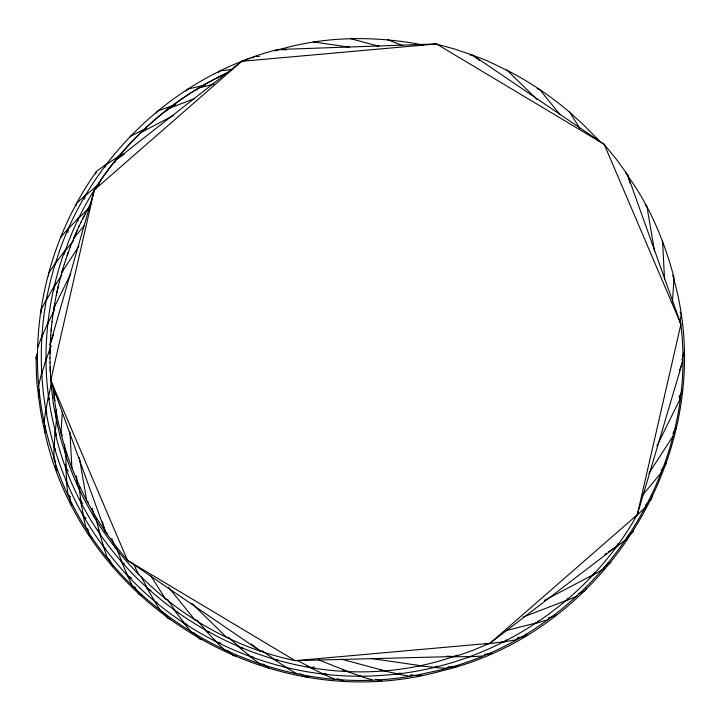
<?xml version="1.0" encoding="UTF-8"?>
<svg xmlns="http://www.w3.org/2000/svg" width="720" height="720" viewBox="0 0 720 720"><rect width="100%" height="100%" fill="white"/><g stroke="black" fill="none" stroke-linecap="round" stroke-linejoin="round"><path stroke-width="1.08" d="M49.968 358.056L50.085 348.876M54.009 444.375L53.901 458.937A0.963 0.963 0 0 0 54.081 459.504C101.808 612.333 272.43 709.515 428.229 672.615C585.351 641.808 700.533 482.787 680.805 323.892L627.498 174.582A0.963 0.963 0 0 0 627.165 174.096L616.014 158.814L603.954 144.18L472.752 55.179A0.963 0.963 0 0 0 472.194 54.981L454.347 48.951L436.14 43.956L277.371 49.536A0.963 0.963 0 0 0 276.804 49.707C174.195 76.599 88.416 158.391 56.664 259.605C23.895 358.722 44.469 473.193 109.71 554.688C173.727 637.164 280.215 683.901 384.255 675.189C488.403 668.025 586.575 605.682 637.353 514.458L682.506 362.142A0.963 0.963 0 0 0 682.524 361.548L681.894 359.397M49.995 353.529L50.238 344.349L50.814 346.518M106.587 164.016L96.624 171.252A0.963 0.963 0 0 0 96.273 171.738C37.62 254.232 20.529 366.084 55.386 461.322M64.602 444.312L64.458 451.035A0.963 0.963 0 0 0 64.629 451.602C96.885 555.993 188.442 638.892 295.515 660.645L455.391 656.496A0.963 0.963 0 0 0 455.958 656.325L473.238 650.214L490.185 643.086L616.77 546.219A0.963 0.963 0 0 0 617.13 545.742L617.886 543.636M666.117 461.394L666.072 463.635A0.963 0.963 0 0 1 665.874 464.193L661.14 470.439M50.868 346.635L50.238 344.484L50.463 339.822M55.071 430.407L54.216 447.183A0.963 0.963 0 0 0 54.378 447.759L55.602 449.631M63.963 254.781C89.685 174.915 151.677 107.883 227.673 72.684M50.454 339.957L50.751 335.304M62.334 412.056L60.957 433.296A0.963 0.963 0 0 0 61.11 433.872C72.999 480.492 96.012 524.223 127.701 560.43L260.01 650.853A0.963 0.963 0 0 0 260.568 651.051L262.809 651.114M73.395 241.047L73.539 238.806A0.963 0.963 0 0 1 73.773 238.23L84.492 225.333M661.59 469.89L661.446 472.131A0.963 0.963 0 0 1 661.23 472.68L642.627 495.09M672.435 302.229L674.028 277.641A0.963 0.963 0 0 0 673.884 277.065C663.975 239.949 648.639 203.319 625.392 172.728M50.742 335.439L51.534 326.268M45.342 425.475L44.802 432.18A0.963 0.963 0 0 0 44.937 432.756C83.133 606.24 271.503 718.992 442.458 670.689C611.334 630.009 722.115 442.08 672.687 275.175M51.102 330.921L52.02 321.768M56.511 419.337L55.242 432.72A0.963 0.963 0 0 0 55.377 433.296C94.842 606.474 290.403 715.482 457.803 655.056M72.729 241.524L64.296 251.982A0.963 0.963 0 0 0 64.08 252.54C43.686 310.752 39.627 375.804 56.511 435.222M52.002 321.903L52.578 317.268M45.666 410.301L44.145 422.532A0.963 0.963 0 0 0 44.253 423.108M67.815 232.461L68.238 229.131A0.963 0.963 0 0 1 68.49 228.591L79.965 216.324M52.56 317.403L53.874 308.295A0.963 0.963 0 0 1 53.982 307.71L55.035 305.739M56.475 409.257L55.548 415.908A0.963 0.963 0 0 0 55.656 416.493C58.509 428.895 60.543 441.927 65.907 453.438M652.05 495.288L651.582 498.618A0.963 0.963 0 0 1 651.33 499.149L645.885 504.801M53.172 312.912L53.856 308.43A0.963 0.963 0 0 1 53.946 307.836L70.812 273.699M54.63 303.831L53.856 308.43L54.234 310.635M48.636 394.326L45.828 410.895A0.963 0.963 0 0 0 45.918 411.48L46.917 413.487M77.958 220.941L78.336 218.727A0.963 0.963 0 0 1 78.606 218.205L89.01 208.017M54.603 303.957L55.44 299.367M55.152 392.373L54.144 397.89A0.963 0.963 0 0 0 54.225 398.475C56.358 410.949 57.564 424.053 62.307 435.762M646.407 504.306L646.002 506.511A0.963 0.963 0 0 1 645.723 507.033L634.365 517.851M679.77 322.533L681.183 314.82A0.963 0.963 0 0 0 681.111 314.235L680.139 312.21M55.422 299.502L58.275 286.074M39.321 389.403L38.223 394.893A0.963 0.963 0 0 0 38.295 395.478L41.067 414.207L44.937 432.756M75.978 205.974L76.419 203.778A0.963 0.963 0 0 1 76.707 203.256L87.408 193.383M56.295 295.047L59.355 281.673M51.588 382.401L48.537 396.639A0.963 0.963 0 0 0 48.6 397.233L49.509 399.285M42.174 371.088L38.7 385.227A0.963 0.963 0 0 0 38.745 385.821M84.393 199.224L85.194 195.966A0.963 0.963 0 0 1 85.5 195.453L99.189 183.888M59.319 281.799L60.489 277.281M633.681 529.506L633.114 531.675A0.963 0.963 0 0 1 632.799 532.17L627.606 536.436M60.462 277.407L62.964 268.56M50.238 344.484A0.963 0.963 0 0 1 50.265 343.863L94.302 190.143A0.963 0.963 0 0 1 94.608 189.639L241.479 61.515A0.963 0.963 0 0 1 242.019 61.281L436.14 43.956A0.963 0.963 0 0 1 436.725 44.091L603.954 144.18A0.963 0.963 0 0 1 604.341 144.63L680.805 323.892A0.963 0.963 0 0 1 680.859 324.486L637.353 514.458A0.963 0.963 0 0 1 637.047 514.971L490.185 643.086A0.963 0.963 0 0 1 489.636 643.32L295.515 660.645A0.963 0.963 0 0 1 294.93 660.519L127.701 560.43A0.963 0.963 0 0 1 127.314 559.98L50.85 380.709A0.963 0.963 0 0 1 50.796 380.124L94.302 190.143C126.351 139.068 173.466 97.623 228.249 72.423M46.449 357.741L41.733 373.869A0.963 0.963 0 0 0 41.751 374.463M95.805 188.964L96.435 186.813A0.963 0.963 0 0 1 96.768 186.318L99.423 184.266M64.287 264.231L61.659 273.042A0.963 0.963 0 0 1 61.812 272.466L78.894 246.168M627.309 536.715L626.652 538.857A0.963 0.963 0 0 1 626.31 539.343L613.773 548.757M682.308 357.93L683.955 352.584A0.963 0.963 0 0 0 683.946 351.99M64.251 264.357L65.682 259.92M37.782 351.765L36.045 357.093A0.963 0.963 0 0 0 36.045 357.687C36.522 370.926 36.009 384.687 39.231 397.512M95.58 173.862L96.273 171.738M65.646 260.046L68.661 251.361M50.778 346.248L46.08 360.036A0.963 0.963 0 0 0 46.071 360.63M67.095 255.753L70.236 247.113M50.256 343.89L53.631 334.395M114.876 162.396L115.632 160.29A0.963 0.963 0 0 1 115.992 159.813L241.479 61.515L250.191 58.176M679.5 370.584L682.506 362.142M42.75 333.909L37.647 347.553A0.963 0.963 0 0 0 37.62 348.147M105.111 167.094L105.903 164.997A0.963 0.963 0 0 1 106.272 164.538L122.148 154.026M70.191 247.23L71.883 242.883M71.838 243.009L77.175 230.364M73.539 238.806L79.065 226.242M48.546 321.156L41.985 336.627A0.963 0.963 0 0 0 41.931 337.212M604.557 566.676L603.657 568.728A0.963 0.963 0 0 1 603.261 569.169L589.707 577.062M679.14 397.584L682.308 390.411A0.963 0.963 0 0 0 682.362 389.817M79.011 226.359L81.009 222.147M53.703 311.256L47.916 323.388A0.963 0.963 0 0 0 47.844 323.973M80.955 222.273L85.086 214.056M594.387 572.445L593.397 574.452A0.963 0.963 0 0 1 592.983 574.884L544.392 600.39M656.919 445.923L679.752 399.735A0.963 0.963 0 0 0 679.833 399.15L679.266 395.838M82.962 218.205L87.21 210.051M47.646 297.054L40.995 310.005A0.963 0.963 0 0 0 40.896 310.59L41.238 312.804M586.341 588.24L585.288 590.211A0.963 0.963 0 0 1 584.865 590.625L578.826 593.577M87.147 210.168L89.388 206.082M91.179 202.923L89.325 206.19A0.963 0.963 0 0 1 89.631 205.65M56.007 283.122L46.575 299.664A0.963 0.963 0 0 0 46.458 300.24M672.84 433.575L676.251 427.779A0.963 0.963 0 0 0 676.377 427.203M61.776 274.887L54.018 287.208A0.963 0.963 0 0 0 53.865 287.784L54.018 290.016M166.743 110.898L167.958 109.017A0.963 0.963 0 0 1 168.417 108.639L194.562 98.604M567.702 598.32L566.478 600.201A0.963 0.963 0 0 1 566.019 600.579L523.143 617.031M648.837 473.382L672.624 436.752A0.963 0.963 0 0 0 672.777 436.176M57.447 260.091L48.699 273.114A0.963 0.963 0 0 0 48.537 273.681L48.618 275.922M156.15 113.202L157.401 111.348A0.963 0.963 0 0 1 157.869 110.979L175.752 104.436M63.144 270.504L61.866 272.349A0.963 0.963 0 0 0 61.695 272.916M66.753 248.157L55.449 263.484A0.963 0.963 0 0 0 55.26 264.051M169.776 108.414L171.108 106.614A0.963 0.963 0 0 1 171.585 106.272L174.789 105.255M549.396 617.652L548.046 619.434A0.963 0.963 0 0 1 547.56 619.776L534.69 623.664M196.821 90.027L198.252 88.308A0.963 0.963 0 0 1 198.747 87.984L213.948 84.114M538.173 620.91L536.742 622.629A0.963 0.963 0 0 1 536.238 622.944L505.845 630.693M70.137 226.305L60.66 237.366A0.963 0.963 0 0 0 60.426 237.915M186.03 91.089L187.488 89.388A0.963 0.963 0 0 1 188.001 89.073L205.434 84.924M73.818 238.14L75.303 236.457M527.418 633.564L525.195 636.084A0.963 0.963 0 0 1 524.691 636.381L518.13 637.848M518.517 637.164L516.186 639.585A0.963 0.963 0 0 1 515.664 639.864L501.327 642.42M506.205 639.891L504.585 641.439A0.963 0.963 0 0 1 504.045 641.691L485.172 644.211M218.286 72.603L219.933 71.091A0.963 0.963 0 0 1 220.473 70.839L232.713 69.399M252.486 58.014L254.295 56.7A0.963 0.963 0 0 1 254.862 56.511L259.335 56.511M457.938 665.487L456.111 666.774A0.963 0.963 0 0 1 455.544 666.954L448.821 666.855M115.992 159.813L124.308 154.125M274.95 50.976C322.524 35.937 374.634 35.46 423.549 45.054M604.755 554.445L606.6 553.176M608.454 551.907L616.77 546.219M448.416 666.882L446.535 668.088A0.963 0.963 0 0 1 445.959 668.241L431.424 667.404M604.881 566.433L610.542 562.806A0.963 0.963 0 0 0 610.92 562.347M436.752 666.081L434.817 667.206A0.963 0.963 0 0 1 434.241 667.332L417.519 665.631M421.326 674.802L419.355 675.873A0.963 0.963 0 0 1 418.779 675.981L411.003 674.955M173.439 115.515L140.706 132.696A0.963 0.963 0 0 0 140.292 133.119M146.502 128.169L130.5 136.251A0.963 0.963 0 0 0 130.077 136.665M411.705 675.081L409.689 676.062A0.963 0.963 0 0 1 409.104 676.143L394.767 673.614M400.212 672.921L398.16 673.821A0.963 0.963 0 0 1 397.566 673.875L380.07 669.996M563.535 601.911L576.891 596.106A0.963 0.963 0 0 0 577.332 595.71M548.712 617.859L556.11 615.267A0.963 0.963 0 0 0 556.587 614.907M204.372 85.572L202.176 86.004A0.963 0.963 0 0 0 201.654 86.283M325.989 673.65L323.784 674.037A0.963 0.963 0 0 1 323.199 673.956L307.08 666.135M309.618 676.377L306.288 676.863A0.963 0.963 0 0 1 305.703 676.764L299.754 673.65M314.199 667.026L310.869 667.467A0.963 0.963 0 0 1 310.284 667.359L297.477 660.438M484.326 654.381L491.013 653.688A0.963 0.963 0 0 0 491.553 653.454M468.225 656.892L481.644 656.091A0.963 0.963 0 0 0 482.193 655.875M277.263 659.583L275.022 659.619A0.963 0.963 0 0 1 274.455 659.439L262.539 651.069M453.096 656.82L469.89 656.559A0.963 0.963 0 0 0 470.457 656.361M264.033 664.272L260.667 664.227A0.963 0.963 0 0 1 260.109 664.038L247.554 654.642M277.371 49.536L286.326 49.788M469.953 54.918C482.787 57.798 494.748 64.566 506.709 70.137A0.963 0.963 0 0 1 507.24 70.398L536.895 99.342M446.436 656.244L455.391 656.496M253.629 657.153L251.388 657.027A0.963 0.963 0 0 1 250.839 656.811L237.834 646.164M235.944 655.911L233.712 655.713A0.963 0.963 0 0 1 233.163 655.488L227.25 650.34M242.568 647.865L240.345 647.64A0.963 0.963 0 0 1 239.796 647.397L229.779 638.442M227.772 650.835L225.549 650.538A0.963 0.963 0 0 1 225.009 650.286L213.633 639.495M349.317 47.178L313.848 42.003A0.963 0.963 0 0 0 313.263 42.102M229.203 637.767L226.989 637.443A0.963 0.963 0 0 1 226.458 637.182L191.988 603.54M371.07 658.458L419.841 665.577A0.963 0.963 0 0 0 420.426 665.478M220.482 642.888L217.17 642.303A0.963 0.963 0 0 1 216.648 642.024L204.975 629.937M201.96 639.396L199.773 638.946A0.963 0.963 0 0 1 199.251 638.649L193.977 632.853M209.484 632.178L207.297 631.692A0.963 0.963 0 0 1 206.784 631.386L197.136 620.487M194.436 633.402L192.258 632.853A0.963 0.963 0 0 1 191.763 632.538L182.439 621.351M375.777 679.284L381.204 680.661A0.963 0.963 0 0 0 381.798 680.616M379.089 46.305L350.964 38.763A0.963 0.963 0 0 0 350.37 38.799M537.057 88.632L539.217 89.208A0.963 0.963 0 0 1 539.712 89.532L560.16 114.777M197.388 620.586L195.219 620.01A0.963 0.963 0 0 1 194.724 619.686L168.642 587.475M341.28 659.142L383.472 670.446A0.963 0.963 0 0 0 384.066 670.419M187.047 624.339L184.905 623.691A0.963 0.963 0 0 1 184.419 623.349L173.556 609.093M358.704 675.837L371.583 679.698A0.963 0.963 0 0 0 372.168 679.68M170.136 619.029L168.012 618.327A0.963 0.963 0 0 1 167.535 617.976L164.277 613.422M178.452 612.738L176.337 612A0.963 0.963 0 0 1 175.86 611.64L167.553 599.688M342.405 669.834L360.387 676.098A0.963 0.963 0 0 0 360.981 676.107M163.359 612.198L161.271 611.397A0.963 0.963 0 0 1 160.803 611.028L153.468 599.769M337.059 678.528L343.341 680.922A0.963 0.963 0 0 0 343.935 680.949M402.768 45.684L388.197 39.888A0.963 0.963 0 0 0 387.603 39.852M167.787 599.814L165.708 598.986A0.963 0.963 0 0 1 165.249 598.608L150.885 575.883M318.69 659.871L346.788 671.049A0.963 0.963 0 0 0 347.382 671.085M157.086 602.334L155.025 601.443A0.963 0.963 0 0 1 154.584 601.047L145.458 585.621M321.561 673.506L333.891 678.843A0.963 0.963 0 0 0 334.485 678.897M141.921 595.566L138.879 594.144A0.963 0.963 0 0 1 138.447 593.739L134.658 586.872M150.903 590.301L147.879 588.834A0.963 0.963 0 0 1 147.456 588.42L141.12 576.558M506.709 70.137C529.101 81.576 550.143 95.634 569.277 111.951A0.963 0.963 0 0 1 569.736 112.329L579.915 128.421M134.973 587.511L132.993 586.476A0.963 0.963 0 0 1 132.57 586.053L126.099 573.003M131.832 578.106L127.953 575.856A0.963 0.963 0 0 1 127.557 575.415L120.294 559.035M283.968 666.297L296.568 673.596A0.963 0.963 0 0 0 297.144 673.722M124.218 563.706L122.328 562.5A0.963 0.963 0 0 1 121.95 562.041L116.64 548.487M272.358 658.449L286.515 667.503A0.963 0.963 0 0 0 287.091 667.656M109.665 559.683L107.811 558.423A0.963 0.963 0 0 1 107.451 557.955L102.537 544.239M263.259 664.461L268.812 668.25A0.963 0.963 0 0 0 269.379 668.412M116.838 548.667L115.002 547.38A0.963 0.963 0 0 1 114.651 546.903L111.744 538.425M105.84 548.631L104.049 547.29A0.963 0.963 0 0 1 103.707 546.804L98.073 528.615M472.752 55.179L479.853 60.651M107.37 533.304L105.597 531.936A0.963 0.963 0 0 1 105.264 531.45L50.85 380.709L50.535 376.056M251.136 644.013L260.01 650.853M91.782 537.84L90.027 536.445A0.963 0.963 0 0 1 89.703 535.95L87.912 529.479M569.277 111.951L583.263 124.596L596.484 138.042A0.963 0.963 0 0 1 596.898 138.465L597.861 140.49M87.768 529.092L86.076 527.625A0.963 0.963 0 0 1 85.77 527.112L82.242 511.839M96.183 518.985L94.509 517.491A0.963 0.963 0 0 1 94.212 516.978L92.313 508.221M86.076 518.445L83.637 516.132A0.963 0.963 0 0 1 83.358 515.61L80.091 497.988M645.12 204.948L646.722 206.514A0.963 0.963 0 0 1 647.001 207.036L654.543 251.199M88.569 502.623L86.967 501.057A0.963 0.963 0 0 1 86.697 500.535L79.335 457.479M72.558 505.314L70.983 503.721A0.963 0.963 0 0 1 70.713 503.19L69.687 496.548M82.818 503.442L81.261 501.831A0.963 0.963 0 0 1 81 501.3L78.975 486.873M596.484 138.042L599.67 141.516M70.344 496.989L68.085 494.496A0.963 0.963 0 0 1 67.842 493.956L66.249 479.484M79.866 487.935L77.643 485.424A0.963 0.963 0 0 1 77.409 484.875L76.545 475.956M57.267 470.763L55.881 468.999A0.963 0.963 0 0 1 55.683 468.441L55.431 461.727M68.346 470.997L66.312 468.324A0.963 0.963 0 0 1 66.114 467.757L65.763 452.079M56.709 418.473C52.722 406.413 52.227 393.228 50.841 380.583A0.963 0.963 0 0 1 50.805 379.989M55.188 400.491L54.225 398.475L52.713 385.029M133.11 563.121L138.438 574.236A0.963 0.963 0 0 0 138.843 574.668M109.845 560.043L112.383 566.271A0.963 0.963 0 0 0 112.77 566.721M50.841 380.583L51.651 382.671M36.045 357.687L36.738 359.811M627.498 174.582L630.027 183.177M102.42 521.775L105.264 531.45M96.291 519.867L99.702 532.863A0.963 0.963 0 0 0 100.017 533.367M53.874 308.295L54.189 310.518M65.601 464.364L66.789 482.247A0.963 0.963 0 0 0 67.005 482.796M664.569 279.576L662.58 241.551A0.963 0.963 0 0 0 662.364 240.993M69.984 431.874L71.856 467.667A0.963 0.963 0 0 0 72.072 468.225M50.121 367.002L50.535 376.173M50.301 371.646L50.013 362.475M49.968 357.939L50.013 362.583M143.136 130.365A0.963 0.963 0 0 1 143.577 129.969M118.134 157.221A0.963 0.963 0 0 1 118.521 156.771"/></g></svg>
